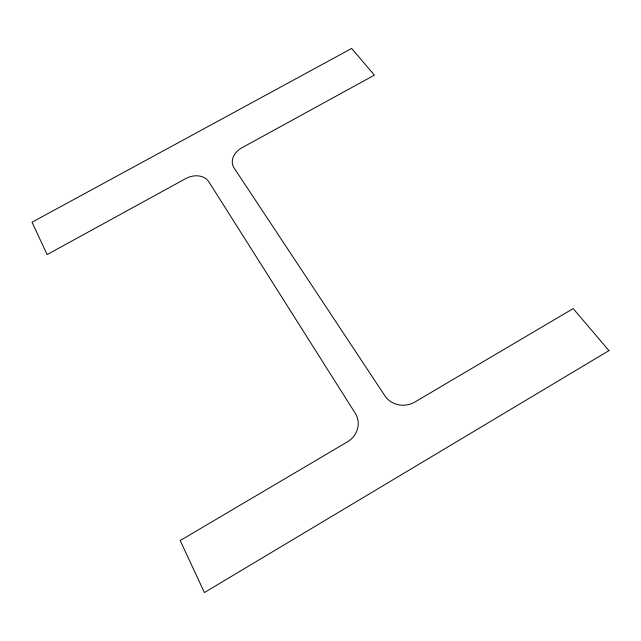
<?xml version="1.0" encoding="UTF-8"?>
<svg xmlns="http://www.w3.org/2000/svg" width="641" height="641" viewBox="0 0 641 641"><rect width="100%" height="100%" fill="white"/><g stroke="black" fill="none" stroke-linecap="round" stroke-linejoin="round"><path stroke-width="0.96" d="M608.95 350.619L204.415 592.548L180.209 540.547L347.43 441.841A21.706 20.288 -22.5 0 0 355.314 413.365L208.862 181.828A18.14 14.11 -24.6 0 0 185.698 178.607L47.122 254.589L32.05 222.211L351.669 48.452L374.392 75.141L241.913 147.783A17.996 13.942 -20.4 0 0 234.085 167.958L384.985 395.938A21.65 19.863 -7.1 0 0 414.919 402.003L573.166 308.593L608.95 350.619"/></g></svg>
